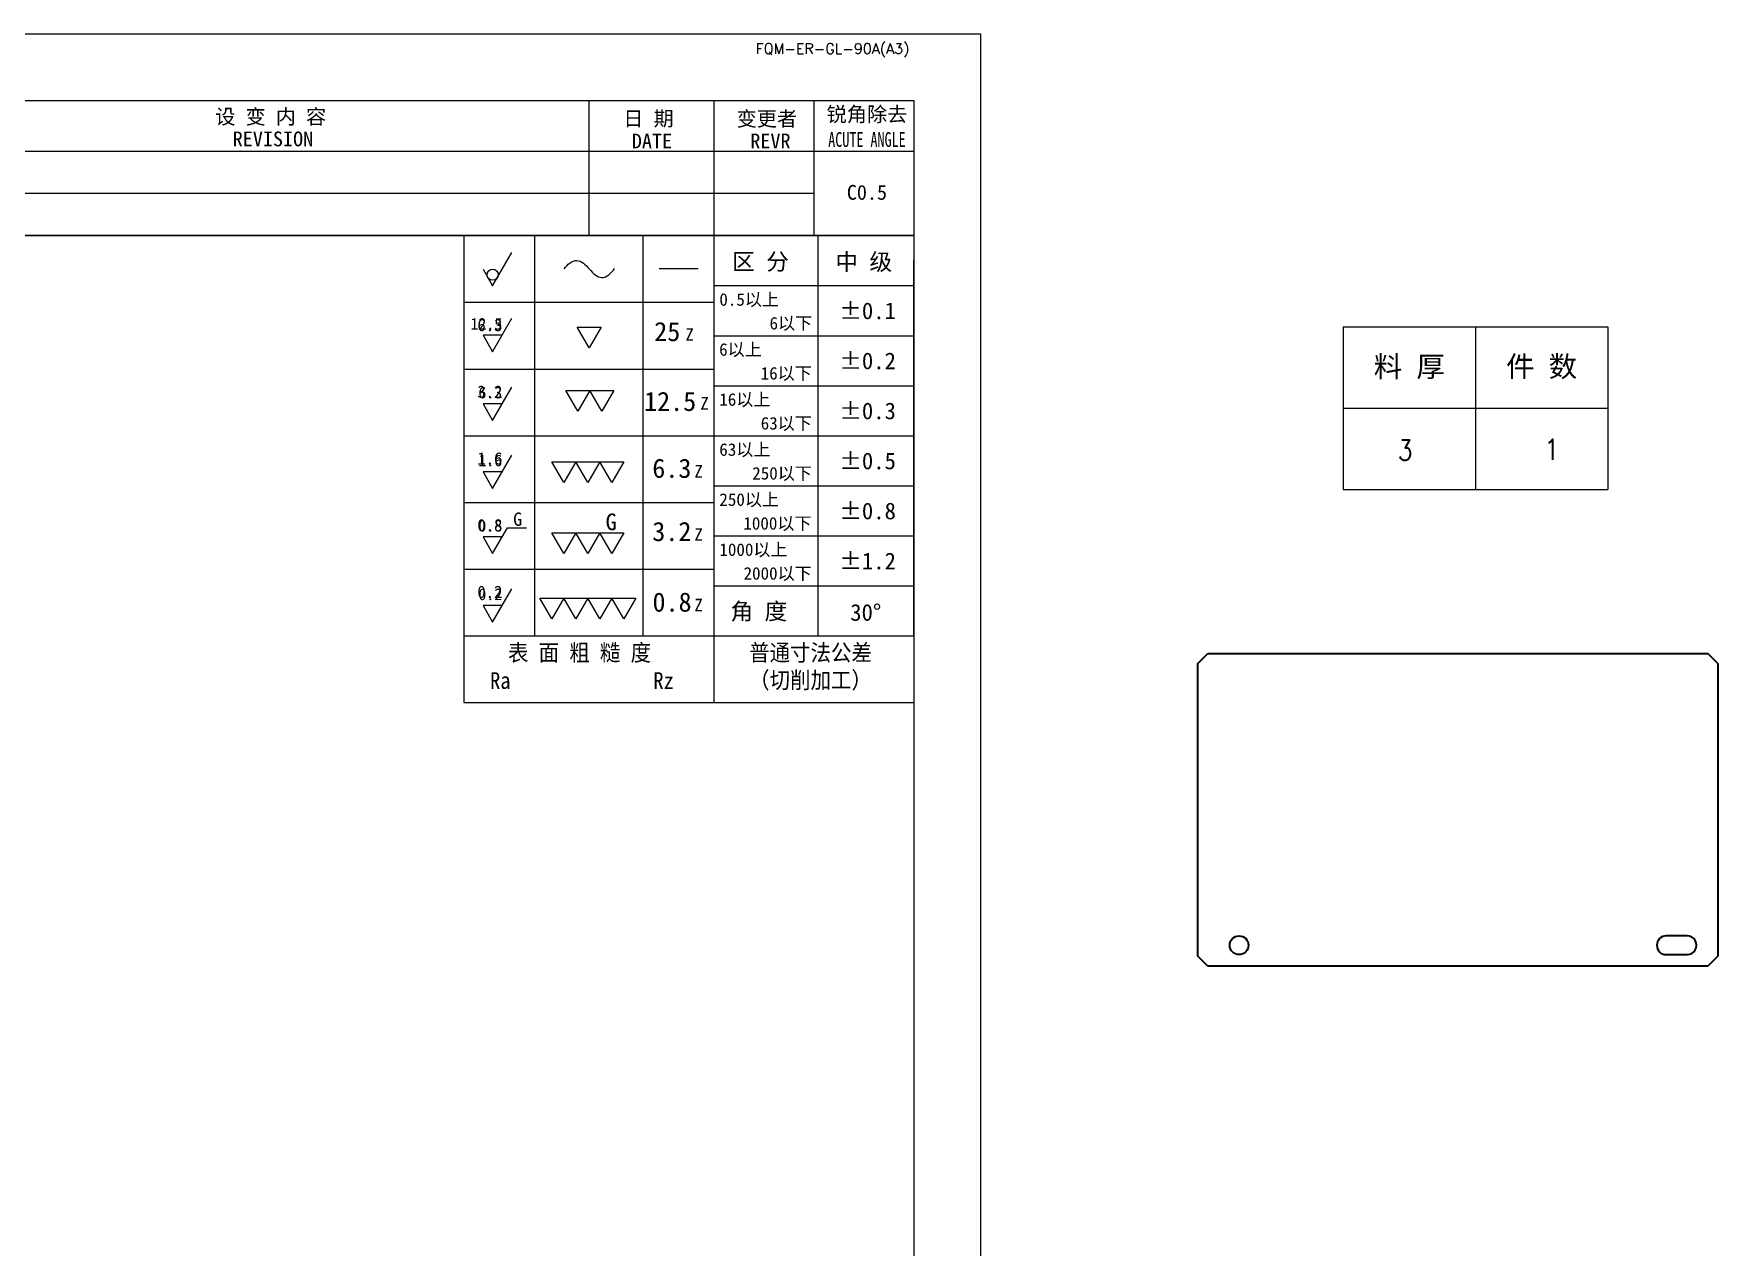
# Model space of a CAD drawing. Header units: millimetres. Extents: x -162325 to -83245, y 277409 to 326486.
# Drawn here: x -158831 to -158022, y 301890 to 302472 of the extents above; entities that cross this region are included whole.
import ezdxf
from ezdxf.enums import TextEntityAlignment as Align

# ---------------------------------------------------------------- set-up
doc = ezdxf.new("R2010")
doc.units = ezdxf.units.MM
doc.layers.add('A3', color=3, linetype='Continuous', lineweight=20)
doc.layers.add('细实线', color=4, linetype='Continuous', lineweight=25)
doc.styles.add('CH-1', font='')
doc.styles.add('DIM', font='romans.shx', dxfattribs={"width": 0.8, "bigfont": 'bigfont.shx'})
doc.styles.add('MX_NOTE_STANDARD', font='txt.shx', dxfattribs={"bigfont": 'extfont.shx'})
doc.styles.get("Standard").update_dxf_attribs({"font": 'txt', "bigfont": 'gbcbig.shx'})
doc.styles.get('CH-1').set_extended_font_data('SimSun')

# ---------------------------------------------------------------- blocks, each defined once
blk = doc.blocks.new('A$C2CD672AE')
for p, q in [((-218.5, 8), (201.5, 8)), ((201.5, 8), (201.5, -289)), ((-193.5, 0), (193.5, 0)), ((69.95, 0), (181.5, 0)), ((69.95, 0), (181.5, 0)), ((69.95, 0), (181.5, 0)), ((69.95, 0), (181.5, 0)), ((154.5, 0), (154.5, -16.21)), ((154.5, 0), (154.5, -16.21)), ((154.5, 0), (154.5, -16.21)), ((154.5, 0), (154.5, -16.21)), ((154.5, 0), (154.5, -16.21)), ((169.5, 0), (169.5, -16.21)), ((169.5, 0), (169.5, -16.21)), ((169.5, 0), (169.5, -16.21)), ((169.5, 0), (169.5, -16.21)), ((169.5, 0), (169.5, -16.21)), ((181.5, 0), (181.5, -16.21)), ((181.5, 0), (181.5, -16.21)), ((181.5, 0), (181.5, -16.21)), ((181.5, 0), (181.5, -16.21)), ((181.5, 0), (181.5, -16.21)), ((193.5, 0), (193.5, -278.55)), ((69.95, -6.07), (181.5, -6.07)), ((69.95, -6.07), (181.5, -6.07)), ((69.95, -6.07), (181.5, -6.07)), ((69.95, -6.07), (181.5, -6.07)), ((181.5, -6.07), (193.5, -6.07)), ((181.5, -6.07), (193.5, -6.07)), ((181.5, -6.07), (193.5, -6.07)), ((181.5, -6.07), (193.5, -6.07)), ((69.95, -11.14), (181.5, -11.14)), ((69.95, -11.14), (181.5, -11.14)), ((69.95, -11.14), (181.5, -11.14)), ((69.95, -11.14), (181.5, -11.14)), ((69.95, -16.21), (193.5, -16.21)), ((193.5, -16.21), (69.95, -16.21)), ((69.95, -16.21), (193.5, -16.21))]:
    blk.add_line(p, q)
at = {"style": 'CH-1'}
for s, p in [('设 变 内 容', (116.34, -1.91)), ('日 期', (161.67, -2.16)), ('变更者', (175.88, -2.16)), ('锐角除去', (187.88, -1.63)), ('REVISION', (116.61, -4.62)), ('DATE', (162.09, -4.87)), ('REVR', (176.3, -4.87)), ('C0.5', (187.88, -11.03))]:
    blk.add_text(s, height=1.775, dxfattribs=at).set_placement(p, align=Align.MIDDLE)
at = {"style": 'CH-1', "width": 0.7}
blk.add_text('ACUTE ANGLE', height=1.7746, dxfattribs=at).set_placement((187.88, -4.69), align=Align.MIDDLE)
at = {"insert": (183.75, 6), "char_height": 1.25, "width": 39, "attachment_point": 5}
blk.add_mtext('{\\Ftxt,@extfont2|c134;FQM-ER-GL-90A(A3)}', dxfattribs=at)
blk = doc.blocks.new('A$C32AF00EF')
for p, q in [((0, 0), (2.89, 5)), ((-1.44, 2.5), (0, 0))]:
    blk.add_line(p, q)
blk.add_circle((0, 1.67), 0.833)
blk = doc.blocks.new('A$C553B2148')
for p, q in [((1.44, 0), (-1.44, 0)), ((-1.44, 0), (0, -2.5)), ((0, -2.5), (2.89, 2.5))]:
    blk.add_line(p, q)
at = {"style": 'MX_NOTE_STANDARD'}
blk.add_attdef('12.5', text='', height=1.75, dxfattribs=at).set_placement((1.44, 0.28), align=Align.BOTTOM_RIGHT)
blk = doc.blocks.new('A$C1377093C')
for p, q in [((0, 0), (-1.44, 2.5)), ((-1.44, 2.5), (1.44, 2.5)), ((1.44, 2.5), (0, 0))]:
    blk.add_line(p, q)
blk = doc.blocks.new('A$C6D2D6B6B')
for p, q in [((0, 0), (-1.44, 2.5)), ((-1.44, 2.5), (1.44, 2.5)), ((1.44, 2.5), (0, 0)), ((1.44, 2.5), (4.33, 2.5)), ((2.89, 0), (1.44, 2.5)), ((4.33, 2.5), (2.89, 0))]:
    blk.add_line(p, q)
blk = doc.blocks.new('A$C62DD302B')
for p, q in [((-2.89, 0), (-4.33, 2.5)), ((-4.33, 2.5), (-1.44, 2.5)), ((-1.44, 2.5), (-2.89, 0)), ((-1.44, 2.5), (1.44, 2.5)), ((0, 0), (-1.44, 2.5)), ((1.44, 2.5), (0, 0)), ((2.89, 0), (1.44, 2.5)), ((1.44, 2.5), (4.33, 2.5)), ((4.33, 2.5), (2.89, 0))]:
    blk.add_line(p, q)
blk = doc.blocks.new('A$C077E39D2')
for p, q in [((-4.33, -2.5), (-5.77, 0)), ((-5.77, 0), (-2.89, 0)), ((-2.89, 0), (-4.33, -2.5)), ((-2.89, 0), (0, 0)), ((-1.44, -2.5), (-2.89, 0)), ((0, 0), (-1.44, -2.5)), ((1.44, -2.5), (0, 0)), ((0, 0), (2.89, 0)), ((2.89, 0), (1.44, -2.5)), ((4.33, -2.5), (2.89, 0)), ((2.89, 0), (5.77, 0)), ((5.77, 0), (4.33, -2.5))]:
    blk.add_line(p, q)
blk = doc.blocks.new('A$C09D43E00')
for p, q in [((0, 0), (1.78, 3.08)), ((1.78, 3.08), (4.07, 3.08)), ((1.15, 2), (-1.15, 2)), ((-1.15, 2), (0, 0))]:
    blk.add_line(p, q)
at = {"style": 'MX_NOTE_STANDARD'}
blk.add_attdef('12.5', text='', height=1.4, dxfattribs=at).set_placement((1.15, 2.22), align=Align.BOTTOM_RIGHT)
at = {"layer": '细实线', "color": 0, "style": 'CH-1'}
blk.add_text('G', height=1.6, dxfattribs=at).set_placement((2.47, 3.33))
blk = doc.blocks.new('A$C339E5D7D')
for p, q in [((-2.89, 0), (-4.33, 2.5)), ((-4.33, 2.5), (-1.44, 2.5)), ((-1.44, 2.5), (-2.89, 0)), ((-1.44, 2.5), (1.44, 2.5)), ((0, 0), (-1.44, 2.5)), ((1.44, 2.5), (0, 0)), ((2.89, 0), (1.44, 2.5)), ((1.44, 2.5), (4.33, 2.5)), ((4.33, 2.5), (2.89, 0))]:
    blk.add_line(p, q)
at = {"layer": '细实线', "color": 0, "style": 'CH-1'}
blk.add_text('G', height=2, dxfattribs=at).set_placement((2.13, 2.81))
blk = doc.blocks.new('54')
for p, q in [((5360.79, 6053.19), (5468.79, 6053.19)), ((5468.79, 6047.19), (5468.79, 5957.19)), ((5468.79, 6047.19), (5468.79, 5957.19)), ((5468.79, 5957.19), (5468.79, 6047.19)), ((5468.79, 6047.19), (5468.79, 5957.19)), ((5468.79, 6047.19), (5468.79, 5957.19)), ((5468.79, 6047.19), (5468.79, 5957.19)), ((5468.79, 6047.19), (5468.79, 5957.19)), ((5468.79, 6047.19), (5468.79, 5957.19)), ((5468.79, 6047.19), (5468.79, 5957.19)), ((5468.79, 5957.19), (5468.79, 6047.19)), ((5468.79, 6047.19), (5468.79, 5957.19)), ((5468.79, 6047.19), (5468.79, 5957.19)), ((5468.79, 6047.19), (5468.79, 5957.19)), ((5468.79, 6047.19), (5468.79, 5957.19))]:
    blk.add_line(p, q)
at = {"layer": '细实线', "color": 0, "linetype": 'Continuous'}
for p, q in [((5360.79, 6053.19), (5360.79, 5941.19)), ((5377.79, 6053.19), (5377.79, 5957.19)), ((5403.79, 6053.19), (5403.79, 5957.19)), ((5420.79, 6053.19), (5420.79, 5941.19)), ((5445.79, 6053.19), (5445.79, 5957.19)), ((5468.79, 6053.19), (5468.79, 5941.19)), ((5407.7, 6045.29), (5417.04, 6045.29)), ((5468.79, 6047.19), (5468.79, 5957.19)), ((5468.79, 6047.19), (5468.79, 5957.19)), ((5468.79, 6047.19), (5468.79, 5957.19)), ((5420.79, 6041.19), (5468.79, 6041.19)), ((5360.79, 6037.19), (5420.79, 6037.19)), ((5420.79, 6029.19), (5468.79, 6029.19)), ((5360.79, 6021.19), (5420.79, 6021.19)), ((5420.79, 6017.19), (5468.79, 6017.19)), ((5360.79, 6005.19), (5420.79, 6005.19)), ((5420.79, 6005.19), (5468.79, 6005.19)), ((5420.79, 5993.19), (5468.79, 5993.19)), ((5360.79, 5989.19), (5420.79, 5989.19)), ((5420.79, 5981.19), (5468.79, 5981.19)), ((5360.79, 5973.19), (5420.79, 5973.19)), ((5420.79, 5969.19), (5468.79, 5969.19)), ((5360.79, 5957.19), (5468.79, 5957.19)), ((5360.79, 5957.19), (5468.79, 5957.19)), ((5360.79, 5941.19), (5468.79, 5941.19))]:
    blk.add_line(p, q, dxfattribs=at)
at = {"layer": '细实线', "color": 0, "linetype": 'Continuous', "start_tangent": (0.606347, 0.7952), "end_tangent": (0.584547, 0.81136)}
blk.add_spline([(5384.88, 6045.23), (5386.3, 6046.61), (5387.98, 6047.24), (5389.51, 6046.59), (5390.93, 6045.19), (5392.37, 6043.78), (5393.91, 6043.13), (5395.61, 6043.82), (5397.01, 6045.27)], degree=3, dxfattribs=at)
for name, p, xscale, yscale, zscale in [('A$C32AF00EF', (5367.73, 6041.13), 1.600000000000364, 1.600000000000364, 1.600000000000364), ('A$C1377093C', (5390.94, 6026.26), 2, 2, 2), ('A$C6D2D6B6B', (5388.15, 6011.08), 2, 2, 2), ('A$C62DD302B', (5390.57, 5993.94), 2, 2, 2), ('A$C077E39D2', (5390.57, 5966.26), 2, 2, 2)]:
    blk.add_blockref(name, p, dxfattribs=dict(xscale=xscale, yscale=yscale, zscale=zscale))
ref = blk.add_blockref('A$C553B2148', (5367.73, 6029.35), dxfattribs=dict(xscale=1.600000000000364, yscale=1.600000000000364, zscale=1.600000000000364))
ref.add_attrib('12.5', '12.5', dxfattribs={"height": 2.8, "style": 'CH-1'}).set_placement((5370.04, 6029.8), align=Align.BOTTOM_RIGHT)
ref = blk.add_blockref('A$C553B2148', (5367.73, 6012.86), dxfattribs=dict(xscale=1.600000000000364, yscale=1.600000000000364, zscale=1.600000000000364))
ref.add_attrib('12.5', '6.3', dxfattribs={"height": 2.8, "style": 'CH-1'}).set_placement((5370.04, 6013.31), align=Align.BOTTOM_RIGHT)
ref = blk.add_blockref('A$C553B2148', (5367.73, 5996.56), dxfattribs=dict(xscale=1.600000000000364, yscale=1.600000000000364, zscale=1.600000000000364))
ref.add_attrib('12.5', '1.6', dxfattribs={"height": 2.8, "style": 'CH-1'}).set_placement((5370.04, 5997.01), align=Align.BOTTOM_RIGHT)
at = {"lineweight": 35}
ref = blk.add_blockref('A$C09D43E00', (5367.73, 5976.92), dxfattribs=dict(at, xscale=2, yscale=2, zscale=2))
ref.add_attrib('12.5', '0.8', dxfattribs={"height": 2.8, "style": 'CH-1'}).set_placement((5370.04, 5981.37), align=Align.BOTTOM_RIGHT)
at = {"lineweight": 35, "xscale": 2, "yscale": 2, "zscale": 2}
blk.add_blockref('A$C339E5D7D', (5390.57, 5976.92), dxfattribs=at)
ref = blk.add_blockref('A$C553B2148', (5367.73, 5964.47), dxfattribs=dict(xscale=1.600000000000364, yscale=1.600000000000364, zscale=1.600000000000364))
ref.add_attrib('12.5', '0.2', dxfattribs={"height": 2.8, "style": 'CH-1'}).set_placement((5370.04, 5964.92), align=Align.BOTTOM_RIGHT)
at = {"style": 'CH-1', "width": 0.9}
for s, p in [('表 面 粗 糙 度', (5388.59, 5953.25)), ('普通寸法公差', (5444.02, 5953.25)), ('Ra              Rz', (5389.17, 5946.45)), ('（切削加工）', (5444.02, 5946.67))]:
    blk.add_text(s, height=4, dxfattribs=at).set_placement(p, align=Align.MIDDLE)
at = {"layer": '细实线', "color": 0, "style": 'CH-1'}
for s, height, p in [('区 分', 4, (5432.03, 6046.97)), ('中 级', 4, (5456.79, 6046.97)), ('0.5以上', 3, (5429.3, 6037.89)), ('6以下', 3, (5439.3, 6032.14)), ('6以上', 3, (5427.22, 6025.89)), ('16以下', 3, (5438.2, 6020.14)), ('16以上', 3, (5428.26, 6013.89)), ('63以下', 3, (5438.2, 6008.14)), ('63以上', 3, (5428.26, 6001.89)), ('250以下', 3, (5437.19, 5996.14)), ('250以上', 3, (5429.3, 5989.89)), ('1000以下', 3, (5436.08, 5984.14)), ('1000以上', 3, (5430.33, 5977.89)), ('2000以下', 3, (5436.13, 5972.14)), ('角 度', 4, (5431.63, 5963.15))]:
    blk.add_text(s, height=height, dxfattribs=at).set_placement(p, align=Align.MIDDLE)
for s, height, p in [('%%P0.1', 4, (5450.91, 6033.15)), ('6.3', 2.944, (5364.07, 6030.28)), ('25', 4.6, (5406.51, 6027.88)), ('Z', 3, (5414, 6027.96)), ('%%P0.2', 4, (5450.91, 6021.15)), ('3.2', 2.944, (5364.07, 6014.28)), ('12.5', 4.6, (5404.08, 6011.13)), ('Z', 3, (5417.58, 6011.47)), ('%%P0.3', 4, (5450.91, 6009.15)), ('1.6', 2.944, (5364.07, 5998.28)), ('6.3', 4.6, (5406.05, 5995.09)), ('%%P0.5', 4, (5450.91, 5997.15)), ('Z', 3, (5416.15, 5995.17)), ('%%P0.8', 4, (5450.91, 5985.15)), ('0.8', 2.944, (5364.07, 5982.28)), ('3.2', 4.6, (5406.05, 5979.93)), ('Z', 3, (5416.15, 5980.01)), ('%%P1.2', 4, (5450.91, 5973.15)), ('0.2', 2.944, (5364.07, 5966.28)), ('0.8', 4.6, (5406.1, 5963)), ('Z', 3, (5416.15, 5963.08)), ('30°', 4, (5453.55, 5960.81))]:
    blk.add_text(s, height=height, dxfattribs=at).set_placement(p)
blk = doc.blocks.new('1：1横')
blk.add_blockref('A$C2CD672AE', (-8412.44, 515.87))
at = {"xscale": 0.5, "yscale": 0.5, "zscale": 0.5}
blk.add_blockref('54', (-10953.34, -2526.94), dxfattribs=at)
blk = doc.blocks.new('*T608')
at = {"color": 0, "linetype": 'ByBlock', "lineweight": -2, "transparency": 16777216}
for p, q in [((0, 0), (127, 0)), ((0, 0), (0, -78)), ((63.5, 0), (63.5, -78)), ((127, 0), (127, -78)), ((0, -39), (127, -39)), ((0, -78), (127, -78))]:
    blk.add_line(p, q, dxfattribs=at)
at = {"color": 0, "transparency": 16777216, "char_height": 10, "width": 60.5, "attachment_point": 5}
for s, insert in [('{\\fSimSun|b0|i0|c134|p2;料 厚}', (31.75, -19.5)), ('{\\fSimSun|b0|i0|c134|p2;件 数}', (95.25, -19.5))]:
    blk.add_mtext(s, dxfattribs=dict(at, insert=insert))
blk = doc.blocks.new('拆图参数')
blk.add_blockref('*T608', (-63.5, 78))
at = {"style": 'DIM', "width": 0.8}
blk.add_attdef('1', text='', height=10, dxfattribs=at).set_placement((36.65, 19.27), align=Align.MIDDLE_CENTER)
blk.add_attdef('6', text='', height=10, dxfattribs=at).set_placement((-37.13, 18.91), align=Align.MIDDLE_LEFT)

msp = doc.modelspace()

# ---------------------------------------------------------------- linework, layer by layer
at = {"color": 7, "lineweight": 35}
for p, q in [((-158272.135, 302169.552), (-158267.135, 302174.552)), ((-158267.135, 302174.552), (-158027.135, 302174.552)), ((-158022.135, 302169.552), (-158027.135, 302174.552)), ((-158272.135, 302169.552), (-158272.135, 302029.552)), ((-158022.135, 302029.552), (-158022.135, 302169.552)), ((-158037.135, 302039.052), (-158047.135, 302039.052)), ((-158267.135, 302024.552), (-158272.135, 302029.552)), ((-158047.135, 302030.052), (-158037.135, 302030.052)), ((-158022.135, 302029.552), (-158027.135, 302024.552)), ((-158027.135, 302024.552), (-158267.135, 302024.552))]:
    msp.add_line(p, q, dxfattribs=at)
msp.add_circle((-158252.135, 302034.552), 4.5, dxfattribs=at)
for centre, start, end in [((-158047.135, 302034.552), 90.000003, 269.999997), ((-158037.135, 302034.552), 269.999997, 90.000003)]:
    msp.add_arc(centre, 4.5, start, end, dxfattribs=at)
at = {"layer": 'A3'}
msp.add_lwpolyline([(-160056.273, 302471.803), (-158376.273, 302471.803), (-158376.273, 301283.803), (-160056.273, 301283.803)], close=True, dxfattribs=at)

# ---------------------------------------------------------------- block references
at = {"color": 2, "xscale": 4, "yscale": 4, "zscale": 4}
msp.add_blockref('1：1横', (-125532.513, 300376.34), dxfattribs=at)
msp.add_blockref('拆图参数', (-158138.686, 302253.126)).add_auto_attribs({'1': '1', '6': '3'})

doc.saveas('drawing.dxf')
